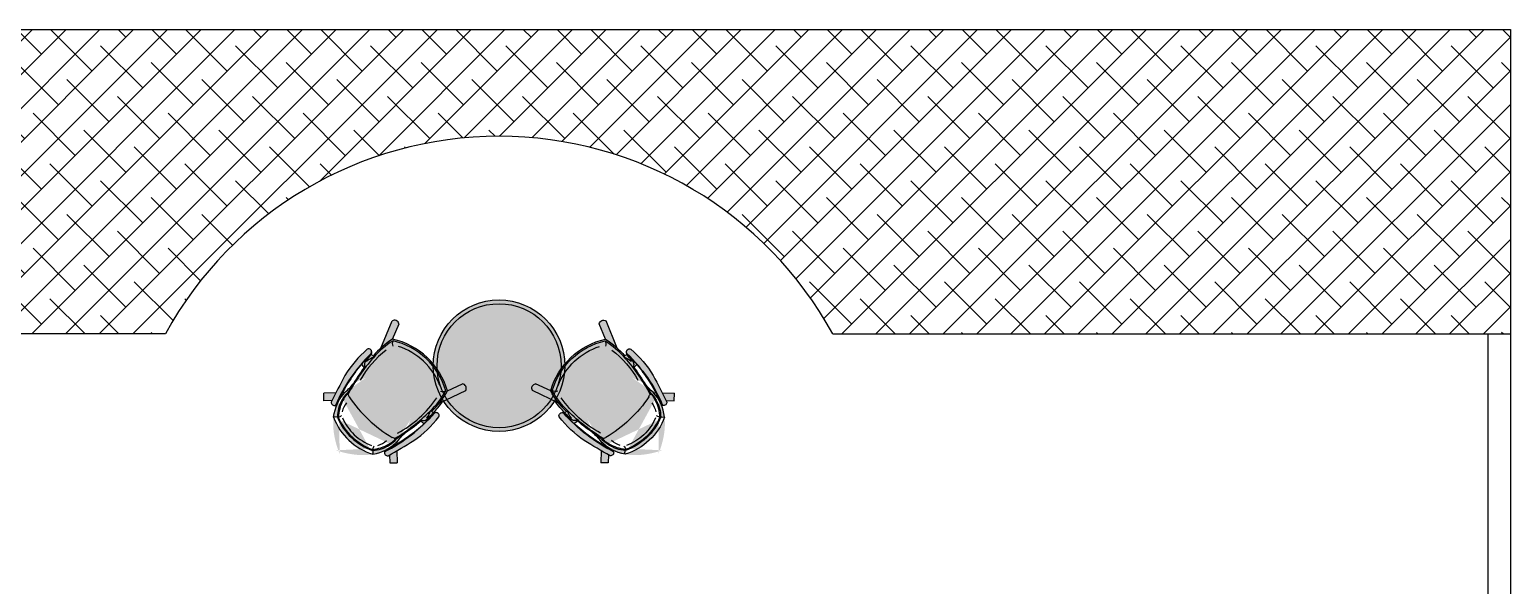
# Model space of a CAD drawing. Header units: millimetres. Extents: x 10553 to 38258, y 46576 to 64025.
# Drawn here: x 30380 to 38258, y 58867 to 61825 of the extents above; entities that cross this region are included whole.
import ezdxf

# ---------------------------------------------------------------- set-up
doc = ezdxf.new("R2010")
doc.units = ezdxf.units.MM
doc.layers.add('furn', color=34, linetype='Continuous')

# ---------------------------------------------------------------- blocks, each defined once
blk = doc.blocks.new('chair(top)')
h = blk.add_hatch(color=254)
edge = h.paths.add_edge_path()
edge.add_line((-268.7258775819937, 217.8700059060102), (-268.8082901656599, 220.8151209216048))
edge.add_ellipse((-264.8151906370331, 240.5647524405467), major_axis=(-14.24768031961131, 14.2476803196113), ratio=0.9999999999991576, start_angle=74.44572454939811, end_angle=123.5696855099821, ccw=False)
edge.add_ellipse((-269.2934629281954, 239.6549229735938), major_axis=(11.21819662684667, 11.21819662684667), ratio=0.9999999999996725, start_angle=64.62616845629191, end_angle=169.5417827002394, ccw=False)
edge.add_ellipse((-199.7111331898341, -330.5546092239638), major_axis=(-417.1423224938641, 417.1423224938641), ratio=0.9999999999999156, start_angle=304.4125378387086, end_angle=322.29530560955857, ccw=False)
edge.add_ellipse((-754.7219521359948, -2650.423126653714), major_axis=(-2103.410748130997, 2103.410748130997), ratio=0.9999999999999782, start_angle=300.10151816898457, end_angle=302.1137096617236, ccw=False)
edge.add_line((10.08759975196153, 224.2490111837433), (54.37378485003137, 271.0850518966581))
edge.add_line((54.37378485003137, 271.0850518966581), (83.43815236988303, 243.6030115671456))
edge.add_line((83.43815236988303, 243.6030115671456), (53.80265087159933, 212.2611935341083))
edge.add_ellipse((-754.7219521353836, -2650.423126653885), major_axis=(-2103.410748562303, 2103.410748562302), ratio=0.9999999998586856, start_angle=299.0562210493645, end_angle=299.2284193854286, ccw=False)
edge.add_ellipse((52.85564905080537, 196.0846871638896), major_axis=(-11.82700587491875, 11.82700587491875), ratio=0.9999999999995888, start_angle=163.7727397053436, end_angle=280.19489465516006, ccw=False)
edge.add_ellipse((56.92524343710102, 218.0836809898028), major_axis=(26.07484310239823, 26.07484310239823), ratio=0.9999999999998664, start_angle=207.1728532711554, end_angle=231.1979395816537, ccw=False)
edge.add_ellipse((-218.2791082765034, -674.8299108590254), major_axis=(634.6207870617633, 634.6207870617632), ratio=0.9999999999991646, start_angle=27.89886255482355, end_angle=28.91341477611117)
edge.add_line((30.40593617323611, 187.517371510723), (27.9968867872085, 184.9696168356822))
edge.add_ellipse((-548.4495624315896, -2001.232787197321), major_axis=(587.0701330397267, 2183.613920179248), ratio=0.3197021209612336, start_angle=353.4974769260804, end_angle=360.8664433436097, ccw=False)
edge.add_ellipse((-167.8147776433034, -4.695928454431851), major_axis=(-226.2741699807234, 226.2741699807234), ratio=0.9999999999999298, start_angle=199.8922707132662, end_angle=253.3134861441613, ccw=False)
edge.add_ellipse((-659.5039093939413, 1967.43085890685), major_axis=(-708.263130267219, 2147.366860089802), ratio=0.3197021209613926, start_angle=179.133556656394, end_angle=186.5025230739189, ccw=False)
edge.add_line((38.29691425853525, -183.1145302273944), (40.84466893356876, -185.5235796134257))
edge.add_ellipse((-255.6752539186273, 661.5673376411287), major_axis=(634.6207870683817, 634.6207870683816), ratio=0.9999999999921979, start_angle=244.2923420815168, end_angle=245.3068943028054)
edge.add_ellipse((69.03180125441577, -214.5590493780692), major_axis=(-26.07484310241184, 26.07484310241184), ratio=0.9999999999997788, start_angle=312.00781727580124, end_angle=336.03290358611747, ccw=False)
edge.add_ellipse((63.73835130673251, -192.8220598102162), major_axis=(-11.82700587491932, 11.82700587491932), ratio=0.9999999999995678, start_angle=173.010862202313, end_angle=289.4330171521126, ccw=False)
edge.add_ellipse((-901.7574218459631, 2604.070184822682), major_axis=(-2103.41074793095, 2103.410747930949), ratio=0.9999999996930369, start_angle=153.9773374616437, end_angle=154.1495357977531, ccw=False)
edge.add_line((65.58849095692858, -208.9202943118325), (96.93030898991856, -238.5557958101526))
edge.add_line((96.93030898991856, -238.5557958101526), (69.44826866047515, -267.6201633300552))
edge.add_line((69.44826866047515, -267.6201633300552), (22.61222794761125, -223.3339782319308))
edge.add_ellipse((-901.7574218456575, 2604.070184822791), major_axis=(-2103.410748130788, 2103.410748130788), ratio=0.9999999999994623, start_angle=151.0920471957012, end_angle=153.1042386884402, ccw=False)
edge.add_ellipse((-217.883832038744, 318.8691301071085), major_axis=(-417.1423224938707, 417.1423224938706), ratio=0.9999999999998921, start_angle=130.9104512478701, end_angle=148.7932190187255, ccw=False)
edge.add_ellipse((-255.4701187021274, -254.3392807485179), major_axis=(11.21819662684518, 11.21819662684518), ratio=0.9999999999997722, start_angle=103.66397415717847, end_angle=208.5795884010857, ccw=False)
edge.add_ellipse((-250.9479749099992, -254.9972533136533), major_axis=(-14.24768031964553, 14.24768031964553), ratio=0.9999999999990276, start_angle=-30.363928652567722, end_angle=18.76003230794572, ccw=False)
edge.add_line((-256.0392612595751, -235.5018284070575), (-256.4378955271532, -221.2561426769753))
edge.add_ellipse((-295.7004372587544, 195.4732743575805), major_axis=(-295.97715638611, 295.9771563861099), ratio=0.9999999999998843, start_angle=132.2876374217565, end_angle=140.3822860605126, ccw=False)
edge.add_line((-315.5082297867921, -222.63269972118), (-460.006585750496, -282.4357960835187))
edge.add_ellipse((-453.9273444394785, -258.2746066892141), major_axis=(-17.61704072573552, 17.61704072573552), ratio=0.9999999999999213, start_angle=14.089224986627073, end_angle=120.87687039063141, ccw=False)
edge.add_line((-475.3029883108975, -245.4760873628838), (-393.3400231896667, -211.5543235573568))
edge.add_ellipse((-64.68620707647642, -1.810101617313194), major_axis=(275.6863883864078, 275.6863883864078), ratio=0.9999999999999918, start_angle=136.6028784287194, end_angle=167.5456914886425, ccw=False)
edge.add_ellipse((-64.68620707647642, -1.810101617316832), major_axis=(-275.6863883864233, 275.6863883864233), ratio=0.9999999999998269, start_angle=15.660065368797405, end_angle=46.602878428724125, ccw=False)
edge.add_line((-404.5550088999589, 189.2269812489831), (-488.2866812199645, 218.5121440731491))
edge.add_ellipse((-467.6602035633114, 232.4860006397394), major_axis=(17.61704072573502, 17.61704072573502), ratio=0.9999999999996753, start_angle=62.32888646681948, end_angle=169.1165318708087, ccw=False)
edge.add_line((-475.0810695609252, 256.269419143191), (-346.3167110529757, 211.2340687151736))
edge.add_ellipse((-272.0076456527895, -200.6920375279806), major_axis=(-295.9771563863061, 295.9771563863061), ratio=0.999999999999935, start_angle=314.5507772149108, end_angle=325.22584737304743, ccw=False)
edge = h.paths.add_edge_path(flags=16)
edge.add_ellipse((-225.570224367184, 209.9252218375368), major_axis=(-24.10597093469982, 24.10597093469982), ratio=0.9999999999997591, start_angle=211.2676183798251, end_angle=251.1054033958742)
edge.add_ellipse((-239.1196741265012, -672.6916662506337), major_axis=(635.4793251658017, 635.4793251658017), ratio=0.9999999999999271, start_angle=395.1525654517351, end_angle=402.1833257481602, ccw=False)
edge.add_ellipse((-218.279108276547, -674.8299108590072), major_axis=(-634.6207870621439, 634.6207870621438), ratio=0.9999999999998513, start_angle=301.82686545011296, end_angle=306.4868929364221, ccw=False)
edge.add_line((-13.74636836636637, 199.0427600996118), (-21.89174788976379, 190.4283959105342))
edge.add_ellipse((-548.4495624315896, -2001.232787197321), major_axis=(587.0701330408556, 2183.613920179092), ratio=0.319702120963795, start_angle=4.802875289350225, end_angle=5.122785823531273)
edge.add_ellipse((-66.25761061967933, 425.8541437317363), major_axis=(-168.8879684536302, 168.8879684536301), ratio=0.9999999999999392, start_angle=128.689181425494, end_angle=144.6893949273848, ccw=False)
edge.add_ellipse((-278.8927535450784, -824.1789120136236), major_axis=(-728.069720567609, 728.0697205676091), ratio=0.9999999999995693, start_angle=-55.42886302752728, end_angle=-49.81566218188388)
edge = h.paths.add_edge_path(flags=16)
edge.add_ellipse((-42.33938688067428, -428.8929925017619), major_axis=(-168.8879684536613, 168.8879684536612), ratio=0.9999999999999521, start_angle=308.51636193005004, end_angle=324.51657543194045, ccw=False)
edge.add_ellipse((-659.5039093939413, 1967.43085890685), major_axis=(-708.2631302708895, 2147.366860089051), ratio=0.3197021209699953, start_angle=174.8772141763657, end_angle=175.1971247105425)
edge.add_line((-11.20838732554694, -191.3546305901727), (-2.594023136480246, -199.5000101135738))
edge.add_ellipse((-255.6752539187437, 661.5673376410887), major_axis=(-634.6207870618618, 634.6207870618617), ratio=0.9999999999993446, start_angle=146.7188639209919, end_angle=151.3788914073059, ccw=False)
edge.add_ellipse((-276.363632878827, 658.2669966050162), major_axis=(-635.4793251658646, 635.4793251658641), ratio=0.9999999999997161, start_angle=141.0224311092699, end_angle=148.0531914056933, ccw=False)
edge.add_ellipse((-213.4778395521716, -222.2110188643601), major_axis=(24.1059709346948, 24.1059709346948), ratio=0.9999999999999242, start_angle=292.1003534615298, end_angle=331.8765284087744)
edge.add_ellipse((-327.7865533689765, 822.2378003765989), major_axis=(-738.8796952597296, 738.8796952597297), ratio=0.9999999999996969, start_angle=143.0833324076496, end_angle=148.6141338056812)
at = {"color": 0}
for p, q in [((-327.5775521305623, 204.6800455477714), (-475.0810695609252, 256.269419143191)), ((10.08759975196153, 224.2490111837433), (54.37378485003137, 271.0850518966545)), ((53.80265087159933, 212.2611935341083), (83.43815236988303, 243.6030115671492)), ((83.43815236988303, 243.6030115671529), (54.37378485003137, 271.0850518966545)), ((-404.5550088999589, 189.2269812489831), (-488.2866812199645, 218.5121440731491)), ((-268.2163645970286, 199.6619328683955), (-268.8082901656599, 220.8151209216048)), ((-75.48967101048038, 185.1764377170548), (-24.16564088818268, 175.8014779471596)), ((-21.89174788976379, 190.4283959105305), (-13.74636836636637, 199.0427600996118)), ((27.9968867872085, 184.9696168356822), (30.40593617323611, 187.517371510723)), ((107.3398084499058, -126.8196339086753), (121.9489233599888, -140.4788345274683)), ((-393.3400231896667, -211.5543235573568), (-475.3029883108975, -245.4760873628838)), ((-315.6188610171375, -222.6784863329704), (-460.006585750496, -282.4357960835187)), ((-256.6311868282064, -214.3486403538482), (-256.0392612595751, -235.5018284070575)), ((-65.01613684107724, -189.1081845535045), (-14.2966859578446, -176.8777617977285)), ((-11.20838732556149, -191.3546305901655), (-2.594023136480246, -199.5000101135738)), ((22.61222794761125, -223.3339782319308), (69.4482686604606, -267.6201633300589)), ((38.29691425853525, -183.1145302273981), (40.84466893356876, -185.5235796134257)), ((65.58849095692858, -208.9202943118325), (96.93030898991856, -238.5557958101526)), ((96.93030898991856, -238.5557958101563), (69.4482686604606, -267.6201633300589))]:
    blk.add_line(p, q, dxfattribs=at)
for centre, major_axis, ratio, start_param, end_param in [((-467.6602035633114, 232.4860006397394), (-17.61704072573153, 17.61704072573153), 0.9999999999996958, -0.4829520388474187, 1.380843973905084), ((-269.2934629281954, 239.6549229735938), (11.21819662684459, 11.21819662684459), 0.9999999999996083, 1.127939422510819, 3.754533569509473), ((-199.7111331898341, -330.5546092239638), (-417.142322493864, 417.1423224938642), 0.999999999999916, -0.9701842375422975, -0.658071060571439), ((-754.7219521359657, -2650.423126653717), (2103.410748130088, 2103.410748130087), 0.9999999999992716, 0.5071267255587925, 0.5604899686269389), ((-64.68620707647642, -1.810101617316832), (-275.6863883864401, 275.6863883864402), 0.9999999999999973, 0.2733197017629434, 0.8133736694877909), ((-64.68620707647642, -1.810101617316832), (-270.0617312782004, 270.0617312782004), 0.9999999999999972, 0.2827795221934541, 0.8133736694877953), ((-284.3064884749183, -211.7034959422163), (-295.9771563862092, 295.9771563862092), 0.9999999999999063, -0.8233857642569696, -0.4940114430146763), ((-279.1277403439308, -218.7589347211979), (-295.9771563863034, 295.9771563863035), 0.9999999999998864, -0.8233857642570708, -0.4940114430147511), ((-410.5318224100774, 144.9258322912283), (-27.49263066949573, 27.49263066949573), 0.9999999999999265, 4.438288973810573, 5.206777512342492), ((-272.0076456528041, -200.6920375279806), (-295.9771563863455, 295.9771563863455), 0.9999999999999962, -0.793244336637264, -0.6069234579313644), ((-229.3899044121645, -412.7541804375833), (-422.9538282293844, 422.9538282293844), 0.9999999999999293, -1.076511597121385, -0.6020349330795471), ((-264.54363499998, 240.8816365198581), (14.52539675992373, 14.52539675992373), 0.9999999999992834, 2.877054109961037, 3.880504056685858), ((-212.3372297121387, -631.7594183345209), (-606.6008140146446, 606.6008140146447), 0.999999999999912, -1.109562378968135, -0.7157752201058359), ((-205.5406695541169, 78.95897964039978), (-96.1777976965524, 96.17779769655242), 0.9999999999997707, -0.6315818166713134, -0.30650278543162), ((-218.996253493955, 634.6684616142229), (294.7986010413947, 294.7986010413946), 0.999999999999832, 3.815218156581885, 3.902831687238235), ((-265.0786304672074, 222.1614568777877), (0.223933229909275, 0.223933229909275), 0.999999999985031, 1.86914438863439, 3.536355757859214), ((-257.463549141743, 185.4177334128435), (26.677194891962, 26.677194891962), 0.9999999999980165, 0.8383478686643068, 0.9962201220589038), ((-225.6579813017015, 756.9779987772672), (-379.4110909380073, 379.4110909380074), 0.9999999999998536, 2.282434797790377, 2.350300831238549), ((-263.4396234798623, -764.5135380489774), (-681.6704228441729, 681.670422844173), 0.9999999999999404, -1.033988474929463, -0.7856146672856712), ((-246.5387414926663, -70.94216794437307), (-208.1142977247922, 208.1142977247922), 0.9999999999995169, -0.7944892665429938, -0.7414807916117142), ((-205.0126554415037, -226.5385492308378), (-319.3128716225431, 319.3128716225432), 0.9999999999998874, -0.8076679132340324, -0.6992587703622899), ((-228.9706138271431, 212.6711950944664), (-3.685190877627701, 3.685190877627702), 0.9999999999976901, -1.302835839238257, -0.7668235589418706), ((-229.1573701032321, 180.887371274559), (-27.95410382369728, 27.95410382369729), 0.9999999999998069, -1.350670574225882, -0.7939242035359348), ((-227.8863733700709, 215.2797709205297), (-1.72057193039827, 1.72057193039827), 0.9999999999967231, 3.023895299804479, 4.83682138223733), ((-223.6543698022142, 187.3157356743213), (-22.04777923979486, 22.04777923979487), 0.9999999999993134, 4.243185449467387, 4.971126998669017), ((-225.570224367184, 209.9252218375368), (-24.10597093469959, 24.10597093469959), 0.9999999999998869, 3.538483607369089, 4.382616058806517), ((-239.1196741265012, -672.6916662506337), (635.4793251657975, 635.4793251657974), 0.9999999999999218, 0.6135280076555872, 0.7362379237466978), ((-278.8927535450493, -824.1789120136273), (-728.0697205669901, 728.0697205669902), 0.9999999999999567, -0.9842527318439857, -0.8696787768969425), ((-66.25761061967933, 425.8541437317363), (-168.8879684536001, 168.8879684536001), 0.9999999999999085, 2.246049927571246, 2.525306334201293), ((-218.2791082765616, -674.8299108590072), (-634.6207870620703, 634.6207870620705), 0.9999999999998939, -1.084869454722596, -0.9339799112316637), ((-19.40055086740176, 32.45492723689313), (-103.3723086186273, 103.3723086186274), 0.9999999999998354, -1.043338318194928, -0.6777708184690228), ((-11.68627882916189, 168.0753543276296), (10.37852262089191, 10.37852262089191), 0.9999999999996537, 1.801840403774142, 3.18673180230197), ((-548.4495624315896, -2001.232787197321), (587.070133039725, 2183.613920179243), 0.3197021209613728, -0.1134904373267702, 0.08940947949422928), ((-26.35622059737216, 43.40956021261809), (-93.6280367220868, 93.62803672208682), 0.9999999999999528, -1.108817819540306, -0.8019428276806895), ((-37.00312651848071, -38.86902561802344), (-151.6096374676092, 151.6096374676092), 0.9999999999997238, -1.465989034129342, -1.033871354875439), ((-21.7194618392532, -7.837163405176398), (131.4617060589698, 131.4617060589698), 0.9999999999999908, 0.07103730960031739, 0.570694954984682), ((56.92524343710102, 218.0836809898028), (-26.07484310244038, 26.07484310244038), 0.9999999999994462, 2.069394451264315, 2.464368942731535), ((52.85564905080537, 196.0846871638896), (-11.82700587491875, 11.82700587491875), 0.9999999999995888, 2.858373532869894, 4.890323459011205), ((-70.45588349200261, -1.971553356150253), (-251.84697260246, 251.8469726024601), 0.9999999999999514, 0.3729909171842971, 0.8133736694878078), ((-650.8439131820196, -9.247181322436518), (460.26259335768, 460.2625933576799), 0.9999999999999509, 5.511994174035144, 5.756436210047836), ((3.339296885838849, 22.6213354262909), (88.09684735578182, 88.0968473557818), 0.9999999999998872, 0.2916496971965489, 0.7169744699224708), ((79.36425234892522, 152.9096430823629), (22.09207425052567, 22.09207425052566), 0.999999999999356, 3.910415488281132, 4.562667802240806), ((-153.0807297657302, -4.283628443412454), (186.6209724193957, 186.6209724193957), 0.9999999999999563, 5.525762649872446, 5.940487126817846), ((-186.608609732255, -4.543462701294629), (-221.8780491035966, 221.8780491035968), 0.9999999999998669, 3.952805259139653, 4.362277162439131), ((126.8523993714334, 120.8587927128065), (20.67831095704464, 20.67831095704464), 0.9999999999992967, 1.244159130468729, 1.942153830467003), ((-175.765761853414, -4.247718547881959), (-217.743680197076, 217.743680197076), 0.9999999999999066, 3.952789121619202, 4.387584914305041), ((-167.8147776433034, -4.695928454450041), (-226.2741699807216, 226.2741699807216), 0.9999999999999346, 3.4887782732345, 4.421154372920699), ((-153.0807297657302, -4.283628443343332), (186.6209724194643, 186.6209724194643), 0.9999999999999141, 5.111038172926849, 5.525762649872204), ((-186.5706740488531, -5.899140995043126), (221.8780491036628, 221.8780491036627), 0.9999999999998429, 5.118451810510898, 5.527923713810384), ((-175.7282550434757, -5.588070520843758), (-217.7436801970631, 217.7436801970632), 0.9999999999999406, 3.52234773185016, 3.957143524536046), ((-64.68620707647642, -1.810101617316832), (-275.6863883864777, 275.6863883864779), 0.999999999999806, 0.8133736694878859, 1.353427637212674), ((-64.68620707647642, -1.810101617316832), (-270.0617312781703, 270.0617312781703), 0.9999999999999671, 0.8133736694878104, 1.343967816782137), ((-70.45588349200261, -1.97155335615389), (-251.846972602529, 251.846972602529), 0.9999999999997325, 0.8133736694879277, 1.253756421791367), ((-650.3425596018787, -27.16366799540629), (-460.2625933576238, 460.262593357624), 0.9999999999998148, 3.72429276290228, 3.968734798914982), ((4.599097730504582, -22.39919686567009), (-88.0968473558013, 88.09684735580132), 0.9999999999998179, 2.480569195847981, 2.905893968573967), ((-39.11884900723817, 36.73891910473685), (151.6096374676113, 151.6096374676113), 0.9999999999998019, 4.231415020645869, 4.663532699899801), ((-22.12374262225057, 6.610307497368922), (-131.4617060589726, 131.4617060589726), 0.9999999999998674, 2.626848710785713, 3.126506356170106), ((87.7910454046505, -148.2321687261137), (22.09207425051094, 22.09207425051094), 0.9999999999998455, 0.2056721903244237, 0.8579245042842272), ((-295.7004372587398, 195.4732743575842), (-295.977156386233, 295.977156386233), 0.9999999999999004, 2.120758781990166, 2.450133103232456), ((-401.7848849478323, -167.6567335483742), (27.49263066950813, 27.49263066950813), 0.9999999999997372, 4.27395146060771, 5.042439999139619), ((-290.9243460964208, 202.8072774784632), (-295.9771563863219, 295.9771563863219), 0.9999999999999174, 2.120758781990292, 2.450133103232607), ((-255.7074681394151, 306.0402396430727), (-357.2825548735469, 357.282554873547), 0.9999999999999183, 2.212389642273598, 2.633478913276216), ((-250.6591234809312, -255.2984556304327), (-14.5253967599462, 14.5253967599462), 0.9999999999986536, -0.6829603909156489, 0.3204895558082239), ((-247.3340929910046, 618.8965246472799), (-606.600814014658, 606.600814014658), 0.9999999999999425, 2.342522559081317, 2.736309717943634), ((-200.8034991469904, -90.32962989480075), (96.17779769653342, 96.1777976965334), 0.9999999999995393, 3.504046451202118, 3.829125482441774), ((-183.1617391857144, -645.9219709149475), (-294.7986010416971, 294.7986010416972), 0.9999999999999909, -0.7052880214676513, -0.6176744908113412), ((-182.9732699608721, -768.4126480204868), (-379.411090937828, 379.411090937828), 0.9999999999998536, -0.7235534922631026, -0.6556874588149292), ((-305.780371738525, 748.5851650539116), (-681.6704228442118, 681.6704228442118), 0.9999999999999303, 2.412362006261237, 2.660735813905037), ((-217.3602903885621, 214.7193688072402), (-319.3128716225934, 319.3128716225934), 0.9999999999998963, 2.326006109337782, 2.434415252209497), ((-216.7193480804854, -225.1428510676487), (3.685190877631348, 3.685190877631346), 0.9999999999971941, 3.96436722471106, 4.500379505009204), ((-218.6832215179602, -193.4192079029162), (27.95410382370221, 27.95410382370221), 0.9999999999999445, 3.991467869306629, 4.548214239996422), ((-215.4909279779968, -227.6867121607211), (1.720571930402755, 1.720571930402754), 0.9999999999981636, 4.643907590717196, 6.456833673143568), ((-212.8293467210606, -199.5297750641112), (22.04777923979715, 22.04777923979715), 0.9999999999992665, 4.509601974280856, 5.237543523482532), ((-213.4778395521716, -222.211018864371), (24.10597093468131, 24.1059709346813), 0.99999999999999, 5.098112914143228, 5.942245365581105), ((-276.3636328788416, 658.2669966050125), (635.4793251660293, 635.4793251660293), 0.9999999999999992, 4.03210206881869, 4.154811984909794), ((-324.5459165309294, 807.2930044605491), (-728.0697205668938, 728.0697205668939), 0.999999999999689, 2.496426115872383, 2.611000070819437), ((-42.33938688064518, -428.8929925017583), (-168.8879684536203, 168.8879684536204), 0.9999999999998903, -0.8985589952256328, -0.6193025885958406), ((-901.7574218455557, 2604.070184822824), (-2103.410748130856, 2103.410748130856), 0.9999999999995024, 2.637053697143621, 2.690416940211761), ((-255.6752539187291, 661.5673376410923), (634.620787062117, 634.6207870621168), 0.9999999999999492, 4.131523577002064, 4.282413120493006), ((-17.55525318927539, -33.48905435172492), (-103.3723086186235, 103.3723086186235), 0.9999999999999803, 2.30451815744461, 2.670085657170468), ((-2.268911149876658, -168.4658597088273), (-10.37852262088943, 10.37852262088943), 0.9999999999997222, 0.01081186346840668, 1.395703261996232), ((-23.8874352833227, -44.81551871414558), (93.62803672210792, 93.62803672210791), 0.999999999999948, 3.999486493451179, 4.306361485310775), ((69.03180125441577, -214.5590493780692), (-26.07484310240746, 26.07484310240747), 0.9999999999998431, -0.8376216037563717, -0.4426471122890365), ((63.73835130673251, -192.8220598102162), (11.82700587491863, 11.82700587491863), 0.9999999999996483, 4.590405513938742, 6.622355440079944), ((-453.9273444394785, -258.2746066892141), (-17.61704072572982, 17.61704072572982), 0.9999999999999134, 0.245903365070598, 2.109699377822958), ((-255.4701187021274, -254.3392807485179), (11.21819662684615, 11.21819662684615), 0.9999999999998342, 1.0138064230565, 3.640400570054439), ((-217.8838320387586, 318.8691301071085), (-417.1423224938907, 417.1423224938907), 0.9999999999998979, 2.284818399546905, 2.596931576517783), ((-252.240148354962, -236.6374881761367), (0.2239332299078862, 0.2239332299078861), 0.9999999999947435, 1.231984234706244, 2.899195603922476), ((-246.6917595290288, -199.525413872776), (-26.67719489185014, 26.67719489185014), 0.9999999999994872, 2.201323543712335, 2.359195797106915), ((-250.1201608865813, 57.04425797130898), (-208.1142977253082, 208.1142977253082), 0.9999999999997935, 2.368228130586899, 2.421236605518206)]:
    blk.add_ellipse(centre, major_axis=major_axis, ratio=ratio, start_param=start_param, end_param=end_param, dxfattribs=at)
at = {"color": 0, "extrusion": (0, 0, -1)}
blk.add_ellipse((-659.5039093939413, 1967.43085890685), major_axis=(-708.2631302672345, 2147.366860089796), ratio=0.3197021209613486, start_param=3.028102216263012, end_param=3.231002133084019, dxfattribs=at)
blk = doc.blocks.new('lopom')
at = {"layer": 'furn', "linetype": 'ByBlock'}
h = blk.add_hatch(color=254, dxfattribs=at)
edge = h.paths.add_edge_path()
edge.add_arc((0, 0), 350, 0, 360)
at = {"layer": 'furn', "color": 34, "linetype": 'ByBlock'}
for radius in [350, 330.0000000000069]:
    blk.add_circle((0, 0), radius, dxfattribs=at)

msp = doc.modelspace()

# ---------------------------------------------------------------- hatches: boundary and pattern name
h = msp.add_hatch()
h.set_pattern_fill('ANSI38', color=256, scale=40)
h.set_pattern_definition([(45, (0, 0), (-89.80256121069152, 89.80256121069154), []), (135, (0, 0), (-269.4076836320746, 89.80256121069155), [317.5, -190.5])])
h.paths.add_polyline_path([(34652.58513870314, 60205.4910030864), (38257.58513869898, 60205.49100308638), (38257.58513869898, 61825.49100309428), (25962.58513869904, 61825.49100309426), (25962.58513869904, 60205.4910030864), (31102.26259160994, 60205.4910030864, -0.5926730437649865)])

# ---------------------------------------------------------------- linework, layer by layer
for p, q in [((25962.58513869904, 61825.49100309426), (38257.58513869898, 61825.49100309428)), ((38257.58513869898, 61825.49100309428), (38257.58513869898, 60205.49100308638)), ((34652.58513870314, 60205.4910030864), (38257.58513869898, 60205.49100308638)), ((38137.58513869898, 60205.49100308638), (38137.58513869898, 58760.49100309389)), ((38257.58513869898, 60205.49100308638), (38257.58513869898, 58760.49100309389))]:
    msp.add_line(p, q)
msp.add_lwpolyline([(31102.26259160994, 60205.4910030864), (25962.58513869904, 60205.4910030864)])
msp.add_arc((32877.42386515654, 59233.9471108256), 2023.634127427402, 28.69184131199672, 151.3081586880033)

# ---------------------------------------------------------------- block references
msp.add_blockref('lopom', (32877.42386515654, 60036.02974393239))
at = {"layer": 'furn', "color": 34, "linetype": 'ByBlock', "rotation": 225.0000000001475}
msp.add_blockref('chair(top)', (32182.89902105229, 59749.48810632009), dxfattribs=at)
at = {"layer": 'furn', "color": 34, "linetype": 'ByBlock', "xscale": -1, "rotation": 135.0000000001522}
msp.add_blockref('chair(top)', (33571.94870926079, 59749.48810632009), dxfattribs=at)

doc.saveas('drawing.dxf')
